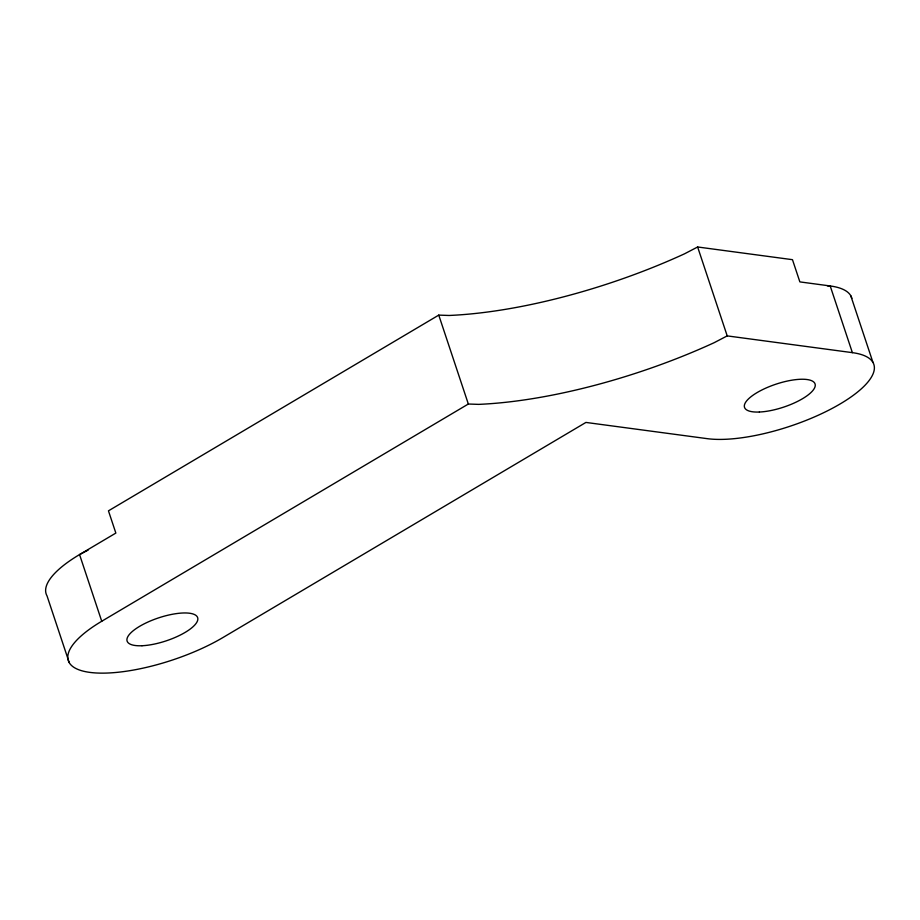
<?xml version="1.0" encoding="UTF-8"?>
<svg xmlns="http://www.w3.org/2000/svg" width="920" height="920" viewBox="0 0 920 920"><rect width="100%" height="100%" fill="white"/><g stroke="black" fill="none" stroke-linecap="round" stroke-linejoin="round"><path stroke-width="1.38" d="M851.851 298.391A99.096 32.258 -18.4 0 0 830.196 285.959L799.871 281.899L792.476 259.681L697.636 246.986L684.595 253.782A247.744 80.661 -18.4 0 1 449.086 315.468L438.759 315.111L108.456 510.841L115.851 533.071L79.557 554.576A99.096 32.258 -18.4 0 0 47.023 595.872L69.207 662.561M101.74 621.253L468.337 404.018L478.664 404.374A247.744 80.661 -18.4 0 0 714.173 342.688L727.214 335.892L852.38 352.647A99.096 32.258 -18.4 0 1 840.443 403.765A99.096 32.258 -18.4 0 1 707.216 438.656L585.925 422.429L223.031 637.48A99.096 32.258 -18.4 0 1 89.803 672.382A99.096 32.258 -18.4 0 1 101.74 621.253L79.557 554.576L88.147 550.102M827.402 285.867L830.196 285.959L852.38 352.647M850.793 295.78L872.976 362.457M697.636 246.986L727.214 335.892M438.759 315.111L468.337 404.018M141.979 645.736A37.157 12.098 -18.4 0 0 197.708 620.115A37.157 12.098 -18.4 0 0 147.464 622.254A37.157 12.098 -18.4 0 0 141.979 645.736M759.391 412.022A37.157 12.098 -18.4 0 0 815.12 386.4A37.157 12.098 -18.4 0 0 764.876 388.539A37.157 12.098 -18.4 0 0 759.391 412.022"/></g></svg>
